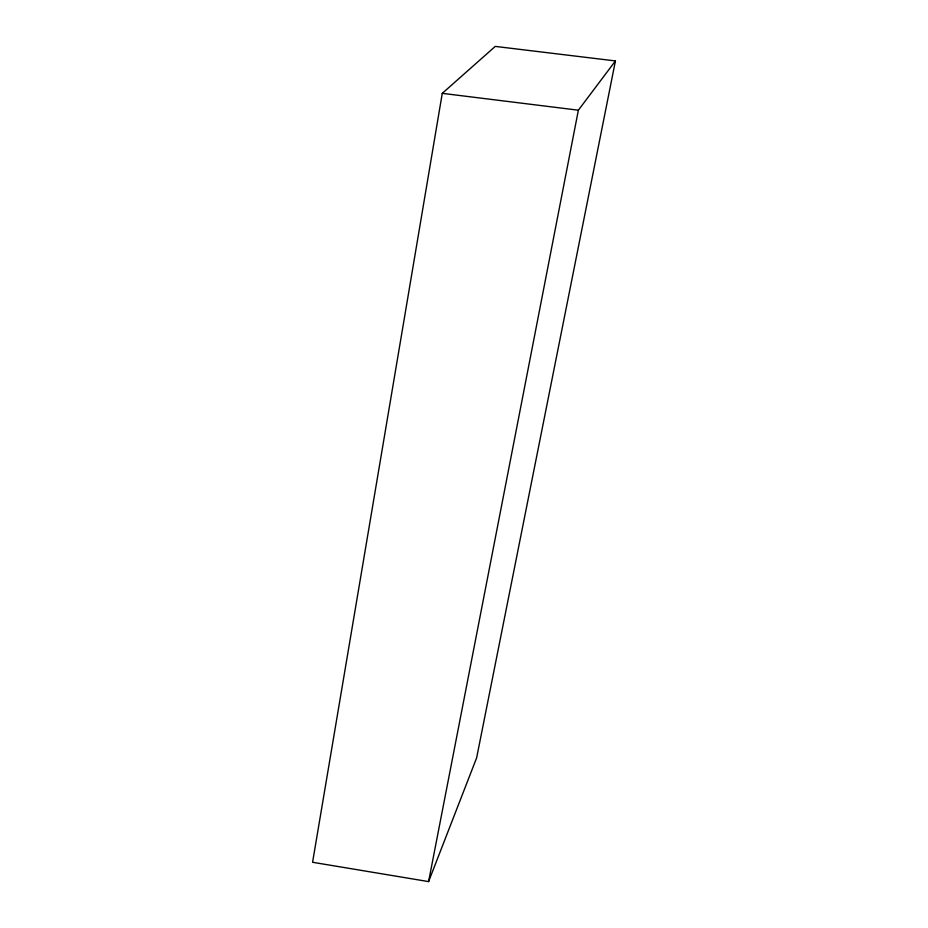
<?xml version="1.0" encoding="UTF-8"?>
<svg xmlns="http://www.w3.org/2000/svg" width="928" height="928" viewBox="0 0 928 928"><rect width="100%" height="100%" fill="white"/><g stroke="black" fill="none" stroke-linecap="round" stroke-linejoin="round"><path stroke-width="1.39" d="M442.273 93.345L312.574 862.274L428.597 881.6L476.632 757.874L615.426 60.935L495.274 46.4L442.273 93.345L578.364 110.2L615.426 60.935M428.597 881.6L578.364 110.2"/></g></svg>
